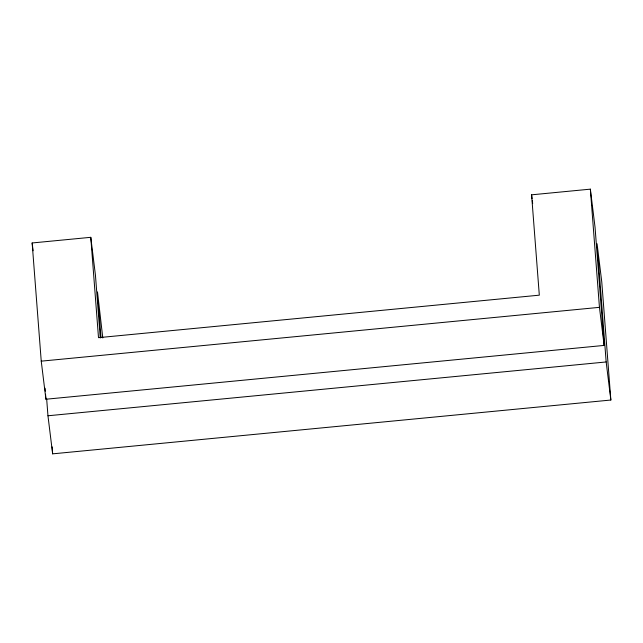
<?xml version="1.0" encoding="UTF-8"?>
<svg xmlns="http://www.w3.org/2000/svg" width="643" height="643" viewBox="0 0 643 643"><rect width="100%" height="100%" fill="white"/><g stroke="black" fill="none" stroke-linecap="round" stroke-linejoin="round"><path stroke-width="0.96" d="M90.776 237.315L98.5 337.663L539.316 295.169L531.592 194.821L590.354 189.155L595.04 227.228L604.131 345.42L45.926 399.231L41.24 361.157L32.15 242.966L90.776 237.315L95.461 275.389L100.276 337.985M41.24 361.157L599.453 307.346L604.131 345.42M47.96 415.772L606.164 361.961L610.85 400.034L52.646 453.845L47.96 415.772L46.65 398.74M531.592 194.821L532.074 198.727M532.316 200.68L532.677 203.606M32.15 242.966L33.114 250.778M610.85 400.034L601.76 281.843L597.074 243.769L606.164 361.961M590.354 189.155L599.453 307.346M102.792 337.953L97.495 291.93L101.007 337.631M52.107 446.837L52.646 453.845M45.082 388.211L45.307 391.217M45.54 394.223L45.926 399.231"/></g></svg>
